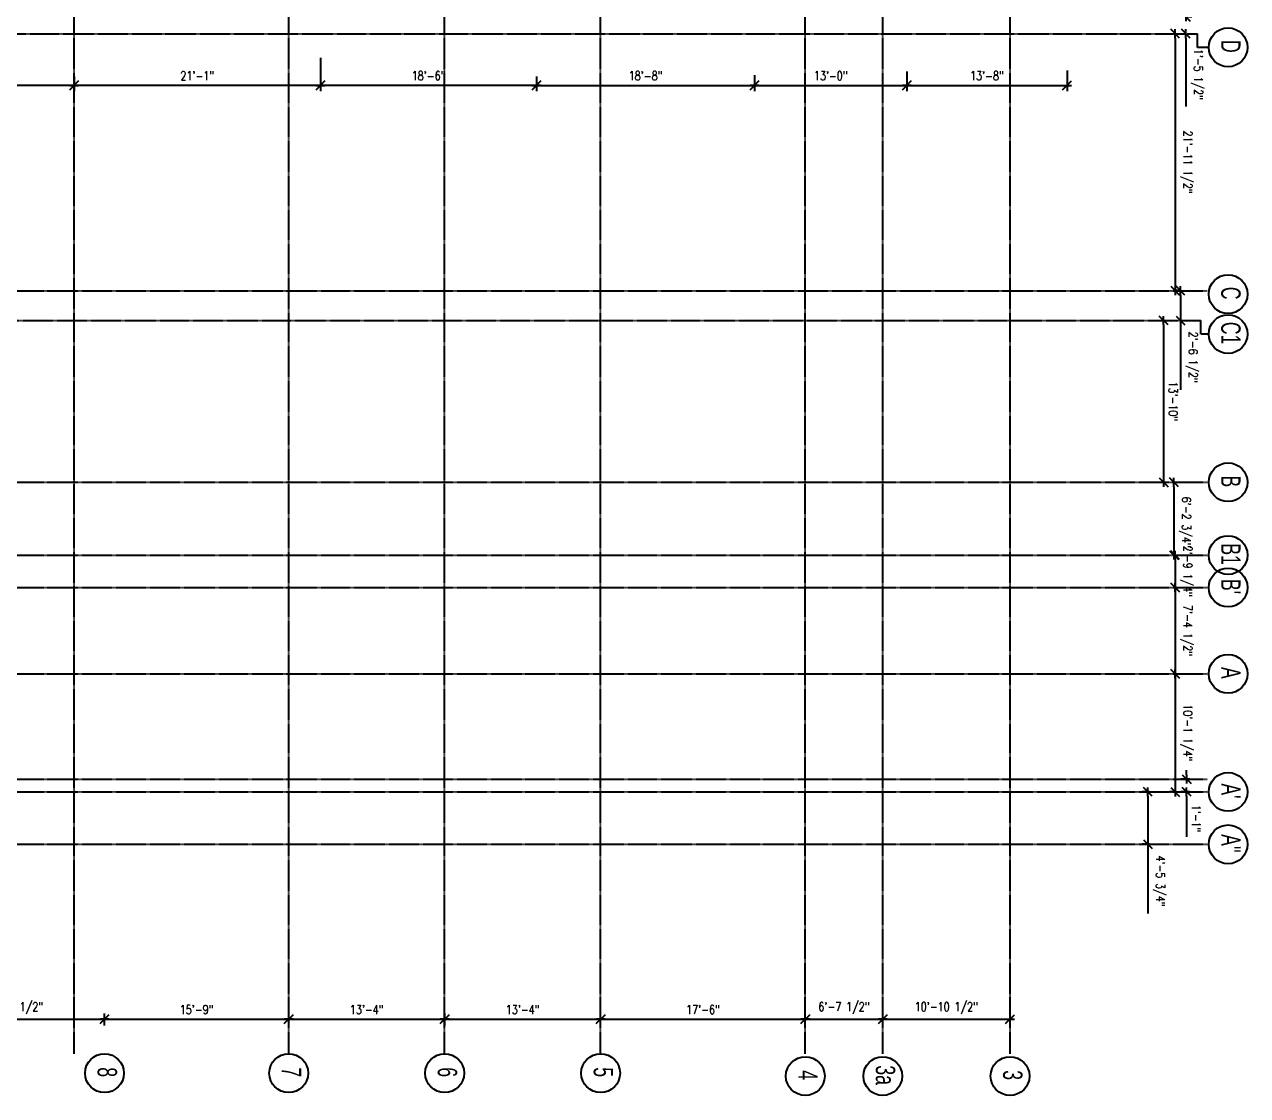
# Model space of a CAD drawing. Extents: x -95606 to 113309, y -42160 to -940.
# Drawn here: x 102425 to 103680, y -28007 to -26908 of the extents above; entities that cross this region are included whole.
import ezdxf
from ezdxf.enums import TextEntityAlignment as Align

# ---------------------------------------------------------------- set-up
doc = ezdxf.new("R2010")
doc.units = 0
doc.header["$LTSCALE"] = 0.02
doc.header["$MEASUREMENT"] = 0
doc.header["$PDMODE"] = 3
doc.header["$PDSIZE"] = -2
doc.linetypes.add('CENTER', pattern=[50.8, 31.75, -6.35, 6.35, -6.35])
doc.layers.get('0').update_dxf_attribs({"linetype": 'CONTINUOUS'})
doc.layers.get('DEFPOINTS').update_dxf_attribs({"linetype": 'CONTINUOUS'})
for name, color, linetype in [('A-2TEXT', 4, 'CONTINUOUS'), ('dimentions', 8, 'CONTINUOUS'), ('GRID', 8, 'CENTER'), ('S-TXT', 2, 'CONTINUOUS')]:
    doc.layers.add(name, color=color, linetype=linetype)
doc.styles.add('ROMANS', font='romans.shx', dxfattribs={"width": 0.8})
doc.styles.add('STYLE2', font='arial.ttf', dxfattribs={"width": 0.8})
doc.dimstyles.new('TK96', dxfattribs={"dimscale": 96, "dimtxt": 0.09375, "dimasz": 0.046875, "dimexe": 0.0625, "dimexo": 0.015625, "dimgap": 0.046875, "dimtad": 1, "dimzin": 11, "dimdsep": 46, "dimlunit": 4, "dimtxsty": 'ROMANS', "dimblk1": 'TK1', "dimblk2": 'TK1', "dimsah": 1, "dimcen": 0.09375, "dimclrd": 1, "dimclre": 1, "dimclrt": 2, "dimadec": 0, "dimazin": 0, "dimtfac": 1, "dimtofl": 0, "dimtmove": 0, "dimatfit": 3, "dimldrblk": 'TK1', "dimfxl": 1, "dimfrac": 2, "dimtolj": 1, "dimtzin": 9, "dimarcsym": 0})

# ---------------------------------------------------------------- blocks, each defined once
blk = doc.blocks.new('GRID')
at = {"color": 1, "linetype": 'Continuous'}
blk.add_circle((0, 0), 19.9, dxfattribs=at)
at = {"layer": 'A-2TEXT', "linetype": 'Continuous', "style": 'STYLE2', "width": 0.65}
blk.add_attdef('A', text='', height=19.9, rotation=359.9735, dxfattribs=at).set_placement((-1, -7.1), align=Align.CENTER)
blk = doc.blocks.new('TK1')
at = {"color": 4, "linetype": 'Continuous'}
blk.add_line((-1, -1), (1, 1), dxfattribs=at)
at = {"color": 1, "linetype": 'ByBlock'}
blk.add_line((-1, 0), (1, 0), dxfattribs=at)
blk = doc.blocks.new('*D222')
at = {"layer": 'DEFPOINTS', "color": 0, "lineweight": -2, "transparency": 16777216}
for p in [(-50008.4, -26150), (-50000.5, -26150), (-50000.5, -26334.5)]:
    blk.add_point(p, dxfattribs=at)
at = {"layer": 'dimentions', "color": 1, "linetype": 'Continuous', "lineweight": -2, "transparency": 16777216}
for p, q in [((-50002, -26150), (-50014.4, -26150)), ((-50008.4, -26330), (-50008.4, -26154.5)), ((-50002, -26334.5), (-50014.4, -26334.5))]:
    blk.add_line(p, q, dxfattribs=at)
at = {"layer": 'dimentions', "color": 1, "lineweight": -2, "transparency": 16777216, "xscale": 4.5, "yscale": 4.5, "zscale": 4.5}
for p, rotation in [((-50008.4, -26150), 90), ((-50008.4, -26334.5), 270)]:
    blk.add_blockref('TK1', p, dxfattribs=dict(at, rotation=rotation))
at = {"layer": 'dimentions', "color": 2, "transparency": 16777216, "insert": (-50019.8, -26242.3), "char_height": 9, "attachment_point": 5, "rotation": 90, "style": 'ROMANS'}
blk.add_mtext('\\A1;15\'-4 1/2"', dxfattribs=at)
blk = doc.blocks.new('*D223')
at = {"layer": 'DEFPOINTS', "color": 0, "lineweight": -2, "transparency": 16777216}
for p in [(-50008.4, -25961), (-50000.5, -25961), (-50000.5, -26150)]:
    blk.add_point(p, dxfattribs=at)
at = {"layer": 'dimentions', "color": 1, "linetype": 'Continuous', "lineweight": -2, "transparency": 16777216}
for p, q in [((-50002, -25961), (-50014.4, -25961)), ((-50008.4, -26145.5), (-50008.4, -25965.5)), ((-50002, -26150), (-50014.4, -26150))]:
    blk.add_line(p, q, dxfattribs=at)
at = {"layer": 'dimentions', "color": 1, "lineweight": -2, "transparency": 16777216, "xscale": 4.5, "yscale": 4.5, "zscale": 4.5}
for p, rotation in [((-50008.4, -25961), 90), ((-50008.4, -26150), 270)]:
    blk.add_blockref('TK1', p, dxfattribs=dict(at, rotation=rotation))
at = {"layer": 'dimentions', "color": 2, "transparency": 16777216, "insert": (-50018.3, -26055.5), "char_height": 9, "attachment_point": 5, "rotation": 90, "style": 'ROMANS'}
blk.add_mtext('\\A1;15\'-9"', dxfattribs=at)
blk = doc.blocks.new('*D224')
at = {"layer": 'DEFPOINTS', "color": 0, "lineweight": -2, "transparency": 16777216}
for p in [(-50008.4, -25801), (-50000.5, -25801), (-50000.5, -25961)]:
    blk.add_point(p, dxfattribs=at)
at = {"layer": 'dimentions', "color": 1, "linetype": 'Continuous', "lineweight": -2, "transparency": 16777216}
for p, q in [((-50002, -25801), (-50014.4, -25801)), ((-50008.4, -25956.5), (-50008.4, -25805.5)), ((-50002, -25961), (-50014.4, -25961))]:
    blk.add_line(p, q, dxfattribs=at)
at = {"layer": 'dimentions', "color": 1, "lineweight": -2, "transparency": 16777216, "xscale": 4.5, "yscale": 4.5, "zscale": 4.5}
for p, rotation in [((-50008.4, -25801), 90), ((-50008.4, -25961), 270)]:
    blk.add_blockref('TK1', p, dxfattribs=dict(at, rotation=rotation))
at = {"layer": 'dimentions', "color": 2, "transparency": 16777216, "insert": (-50018.3, -25881), "char_height": 9, "attachment_point": 5, "rotation": 90, "style": 'ROMANS'}
blk.add_mtext('\\A1;13\'-4"', dxfattribs=at)
blk = doc.blocks.new('*D225')
at = {"layer": 'DEFPOINTS', "color": 0, "lineweight": -2, "transparency": 16777216}
for p in [(-50008.4, -25641), (-50008.4, -25641), (-50008.4, -25801)]:
    blk.add_point(p, dxfattribs=at)
at = {"layer": 'dimentions', "color": 1, "linetype": 'Continuous', "lineweight": -2, "transparency": 16777216}
for p, q in [((-50009.9, -25641), (-50014.4, -25641)), ((-50008.4, -25796.5), (-50008.4, -25645.5)), ((-50009.9, -25801), (-50014.4, -25801))]:
    blk.add_line(p, q, dxfattribs=at)
at = {"layer": 'dimentions', "color": 1, "lineweight": -2, "transparency": 16777216, "xscale": 4.5, "yscale": 4.5, "zscale": 4.5}
for p, rotation in [((-50008.4, -25641), 90), ((-50008.4, -25801), 270)]:
    blk.add_blockref('TK1', p, dxfattribs=dict(at, rotation=rotation))
at = {"layer": 'dimentions', "color": 2, "transparency": 16777216, "insert": (-50018.3, -25721), "char_height": 9, "attachment_point": 5, "rotation": 90, "style": 'ROMANS'}
blk.add_mtext('\\A1;13\'-4"', dxfattribs=at)
blk = doc.blocks.new('*D226')
at = {"layer": 'DEFPOINTS', "color": 0, "lineweight": -2, "transparency": 16777216}
for p in [(-50008.4, -25431), (-50008.4, -25431), (-50008.4, -25641)]:
    blk.add_point(p, dxfattribs=at)
at = {"layer": 'dimentions', "color": 1, "linetype": 'Continuous', "lineweight": -2, "transparency": 16777216}
for p, q in [((-50009.9, -25431), (-50014.4, -25431)), ((-50008.4, -25636.5), (-50008.4, -25435.5)), ((-50009.9, -25641), (-50014.4, -25641))]:
    blk.add_line(p, q, dxfattribs=at)
at = {"layer": 'dimentions', "color": 1, "lineweight": -2, "transparency": 16777216, "xscale": 4.5, "yscale": 4.5, "zscale": 4.5}
for p, rotation in [((-50008.4, -25431), 90), ((-50008.4, -25641), 270)]:
    blk.add_blockref('TK1', p, dxfattribs=dict(at, rotation=rotation))
at = {"layer": 'dimentions', "color": 2, "transparency": 16777216, "insert": (-50018.3, -25536), "char_height": 9, "attachment_point": 5, "rotation": 90, "style": 'ROMANS'}
blk.add_mtext('\\A1;17\'-6"', dxfattribs=at)
blk = doc.blocks.new('*D227')
at = {"layer": 'DEFPOINTS', "color": 0, "lineweight": -2, "transparency": 16777216}
for p in [(-50008.4, -25221), (-50008.4, -25221), (-50008.4, -25351.5)]:
    blk.add_point(p, dxfattribs=at)
at = {"layer": 'dimentions', "color": 1, "linetype": 'Continuous', "lineweight": -2, "transparency": 16777216}
for p, q in [((-50009.9, -25221), (-50014.4, -25221)), ((-50008.4, -25347), (-50008.4, -25225.5)), ((-50009.9, -25351.5), (-50014.4, -25351.5))]:
    blk.add_line(p, q, dxfattribs=at)
at = {"layer": 'dimentions', "color": 1, "lineweight": -2, "transparency": 16777216, "xscale": 4.5, "yscale": 4.5, "zscale": 4.5}
for p, rotation in [((-50008.4, -25221), 90), ((-50008.4, -25351.5), 270)]:
    blk.add_blockref('TK1', p, dxfattribs=dict(at, rotation=rotation))
at = {"layer": 'dimentions', "color": 2, "transparency": 16777216, "insert": (-50019.8, -25286.3), "char_height": 9, "attachment_point": 5, "rotation": 90, "style": 'ROMANS'}
blk.add_mtext('\\A1;10\'-10 1/2"', dxfattribs=at)
blk = doc.blocks.new('*D234')
at = {"layer": 'DEFPOINTS', "color": 0, "lineweight": -2, "transparency": 16777216}
for p in [(-50008.4, -25351.5), (-50008.4, -25351.5), (-50008.4, -25431)]:
    blk.add_point(p, dxfattribs=at)
at = {"layer": 'dimentions', "color": 1, "linetype": 'Continuous', "lineweight": -2, "transparency": 16777216}
for p, q in [((-50009.9, -25351.5), (-50014.4, -25351.5)), ((-50008.4, -25426.5), (-50008.4, -25356)), ((-50009.9, -25431), (-50014.4, -25431))]:
    blk.add_line(p, q, dxfattribs=at)
at = {"layer": 'dimentions', "color": 1, "lineweight": -2, "transparency": 16777216, "xscale": 4.5, "yscale": 4.5, "zscale": 4.5}
for p, rotation in [((-50008.4, -25351.5), 90), ((-50008.4, -25431), 270)]:
    blk.add_blockref('TK1', p, dxfattribs=dict(at, rotation=rotation))
at = {"layer": 'dimentions', "color": 2, "transparency": 16777216, "insert": (-50019.8, -25391.3), "char_height": 9, "attachment_point": 5, "rotation": 90, "style": 'ROMANS'}
blk.add_mtext('\\A1;6\'-7 1/2"', dxfattribs=at)
blk = doc.blocks.new('*D244')
at = {"layer": 'DEFPOINTS', "color": 0, "lineweight": -2, "transparency": 16777216}
for p in [(-51037, -25040.5), (-51019.5, -25040.5), (-51019.5, -25040.5)]:
    blk.add_point(p, dxfattribs=at)
at = {"layer": 'dimentions', "color": 1, "linetype": 'Continuous', "lineweight": -2, "transparency": 16777216}
for p, q in [((-51041.5, -25040.5), (-51046, -25040.5)), ((-51037, -25039), (-51037, -25034.5)), ((-51019.5, -25039), (-51019.5, -25034.5)), ((-51015, -25040.5), (-50944.9, -25040.5))]:
    blk.add_line(p, q, dxfattribs=at)
at = {"layer": 'dimentions', "color": 1, "lineweight": -2, "transparency": 16777216, "xscale": 4.5, "yscale": 4.5, "zscale": 4.5}
blk.add_blockref('TK1', (-51037, -25040.5), dxfattribs=at)
at = {"layer": 'dimentions', "color": 1, "lineweight": -2, "transparency": 16777216, "xscale": 4.5, "yscale": 4.5, "zscale": 4.5, "rotation": 180}
blk.add_blockref('TK1', (-51019.5, -25040.5), dxfattribs=at)
at = {"layer": 'dimentions', "color": 2, "transparency": 16777216, "insert": (-50977.7, -25029.2), "char_height": 9, "attachment_point": 5, "style": 'ROMANS'}
blk.add_mtext('\\A1;1\'-5 1/2"', dxfattribs=at)
blk = doc.blocks.new('*D245')
at = {"layer": 'DEFPOINTS', "color": 0, "lineweight": -2, "transparency": 16777216}
for p in [(-51019.5, -25051.5), (-50755.9, -25051.5), (-50755.9, -25051.5)]:
    blk.add_point(p, dxfattribs=at)
at = {"layer": 'dimentions', "color": 1, "linetype": 'Continuous', "lineweight": -2, "transparency": 16777216}
for p, q in [((-51019.5, -25050), (-51019.5, -25045.5)), ((-50755.9, -25050), (-50755.9, -25045.5)), ((-51015, -25051.5), (-50760.4, -25051.5))]:
    blk.add_line(p, q, dxfattribs=at)
at = {"layer": 'dimentions', "color": 1, "lineweight": -2, "transparency": 16777216, "xscale": 4.5, "yscale": 4.5, "zscale": 4.5, "rotation": 180}
blk.add_blockref('TK1', (-51019.5, -25051.5), dxfattribs=at)
at = {"layer": 'dimentions', "color": 1, "lineweight": -2, "transparency": 16777216, "xscale": 4.5, "yscale": 4.5, "zscale": 4.5}
blk.add_blockref('TK1', (-50755.9, -25051.5), dxfattribs=at)
at = {"layer": 'dimentions', "color": 2, "transparency": 16777216, "insert": (-50887.7, -25040.1), "char_height": 9, "attachment_point": 5, "style": 'ROMANS'}
blk.add_mtext('\\A1;21\'-11 1/2"', dxfattribs=at)
blk = doc.blocks.new('*D246')
at = {"layer": 'DEFPOINTS', "color": 0, "lineweight": -2, "transparency": 16777216}
for p in [(-50755.9, -25046), (-50725.3, -25046), (-50725.3, -25046)]:
    blk.add_point(p, dxfattribs=at)
at = {"layer": 'dimentions', "color": 1, "linetype": 'Continuous', "lineweight": -2, "transparency": 16777216}
for p, q in [((-50725.3, -25044.5), (-50725.3, -25040)), ((-50755.9, -25047.5), (-50755.9, -25052)), ((-50751.4, -25046), (-50729.8, -25046)), ((-50725.3, -25046), (-50654.2, -25046))]:
    blk.add_line(p, q, dxfattribs=at)
at = {"layer": 'dimentions', "color": 1, "lineweight": -2, "transparency": 16777216, "xscale": 4.5, "yscale": 4.5, "zscale": 4.5, "rotation": 180}
blk.add_blockref('TK1', (-50755.9, -25046), dxfattribs=at)
at = {"layer": 'dimentions', "color": 1, "lineweight": -2, "transparency": 16777216, "xscale": 4.5, "yscale": 4.5, "zscale": 4.5}
blk.add_blockref('TK1', (-50725.3, -25046), dxfattribs=at)
at = {"layer": 'dimentions', "color": 2, "transparency": 16777216, "insert": (-50687.5, -25034.6), "char_height": 9, "attachment_point": 5, "style": 'ROMANS'}
blk.add_mtext('\\A1;2\'-6 1/2"', dxfattribs=at)
blk = doc.blocks.new('*D247')
at = {"layer": 'DEFPOINTS', "color": 0, "lineweight": -2, "transparency": 16777216}
for p in [(-50725.3, -25063.4), (-50559.3, -25063.4), (-50559.3, -25063.4)]:
    blk.add_point(p, dxfattribs=at)
at = {"layer": 'dimentions', "color": 1, "linetype": 'Continuous', "lineweight": -2, "transparency": 16777216}
for p, q in [((-50725.3, -25061.9), (-50725.3, -25057.4)), ((-50559.3, -25061.9), (-50559.3, -25057.4)), ((-50720.8, -25063.4), (-50563.8, -25063.4))]:
    blk.add_line(p, q, dxfattribs=at)
at = {"layer": 'dimentions', "color": 1, "lineweight": -2, "transparency": 16777216, "xscale": 4.5, "yscale": 4.5, "zscale": 4.5, "rotation": 180}
blk.add_blockref('TK1', (-50725.3, -25063.4), dxfattribs=at)
at = {"layer": 'dimentions', "color": 1, "lineweight": -2, "transparency": 16777216, "xscale": 4.5, "yscale": 4.5, "zscale": 4.5}
blk.add_blockref('TK1', (-50559.3, -25063.4), dxfattribs=at)
at = {"layer": 'dimentions', "color": 2, "transparency": 16777216, "insert": (-50642.3, -25053.6), "char_height": 9, "attachment_point": 5, "style": 'ROMANS'}
blk.add_mtext('\\A1;13\'-10"', dxfattribs=at)
blk = doc.blocks.new('*D248')
at = {"layer": 'DEFPOINTS', "color": 0, "lineweight": -2, "transparency": 16777216}
for p in [(-50484.6, -25051.5), (-50451.3, -25051.5), (-50451.3, -25051.5)]:
    blk.add_point(p, dxfattribs=at)
at = {"layer": 'dimentions', "color": 1, "linetype": 'Continuous', "lineweight": -2, "transparency": 16777216}
for p, q in [((-50484.6, -25050), (-50484.6, -25045.5)), ((-50451.3, -25050), (-50451.3, -25045.5)), ((-50480.1, -25051.5), (-50455.8, -25051.5))]:
    blk.add_line(p, q, dxfattribs=at)
at = {"layer": 'dimentions', "color": 1, "lineweight": -2, "transparency": 16777216, "xscale": 4.5, "yscale": 4.5, "zscale": 4.5, "rotation": 180}
blk.add_blockref('TK1', (-50484.6, -25051.5), dxfattribs=at)
at = {"layer": 'dimentions', "color": 1, "lineweight": -2, "transparency": 16777216, "xscale": 4.5, "yscale": 4.5, "zscale": 4.5}
blk.add_blockref('TK1', (-50451.3, -25051.5), dxfattribs=at)
at = {"layer": 'dimentions', "color": 2, "transparency": 16777216, "insert": (-50467.9, -25040.1), "char_height": 9, "attachment_point": 5, "style": 'ROMANS'}
blk.add_mtext('\\A1;2\'-9 1/4"', dxfattribs=at)
blk = doc.blocks.new('*D249')
at = {"layer": 'DEFPOINTS', "color": 0, "lineweight": -2, "transparency": 16777216}
for p in [(-50451.3, -25051.6), (-50362.8, -25051.5), (-50362.8, -25051.5)]:
    blk.add_point(p, dxfattribs=at)
at = {"layer": 'dimentions', "color": 1, "linetype": 'Continuous', "lineweight": -2, "transparency": 16777216}
for p, q in [((-50451.3, -25050.1), (-50451.3, -25045.5)), ((-50362.8, -25050), (-50362.8, -25045.5)), ((-50446.8, -25051.5), (-50367.3, -25051.5))]:
    blk.add_line(p, q, dxfattribs=at)
at = {"layer": 'dimentions', "color": 1, "lineweight": -2, "transparency": 16777216, "xscale": 4.5, "yscale": 4.5, "zscale": 4.5, "rotation": 180}
blk.add_blockref('TK1', (-50451.3, -25051.5), dxfattribs=at)
at = {"layer": 'dimentions', "color": 1, "lineweight": -2, "transparency": 16777216, "xscale": 4.5, "yscale": 4.5, "zscale": 4.5}
blk.add_blockref('TK1', (-50362.8, -25051.5), dxfattribs=at)
at = {"layer": 'dimentions', "color": 2, "transparency": 16777216, "insert": (-50407.1, -25040.1), "char_height": 9, "attachment_point": 5, "style": 'ROMANS'}
blk.add_mtext('\\A1;7\'-4 1/2"', dxfattribs=at)
blk = doc.blocks.new('*D251')
at = {"layer": 'DEFPOINTS', "color": 0, "lineweight": -2, "transparency": 16777216}
for p in [(-50559.3, -25052.8), (-50484.6, -25052.8), (-50484.6, -25052.8)]:
    blk.add_point(p, dxfattribs=at)
at = {"layer": 'dimentions', "color": 1, "linetype": 'Continuous', "lineweight": -2, "transparency": 16777216}
for p, q in [((-50559.3, -25051.3), (-50559.3, -25046.8)), ((-50554.8, -25052.8), (-50489.1, -25052.8)), ((-50484.6, -25051.3), (-50484.6, -25046.8))]:
    blk.add_line(p, q, dxfattribs=at)
at = {"layer": 'dimentions', "color": 1, "lineweight": -2, "transparency": 16777216, "xscale": 4.5, "yscale": 4.5, "zscale": 4.5, "rotation": 180}
blk.add_blockref('TK1', (-50559.3, -25052.8), dxfattribs=at)
at = {"layer": 'dimentions', "color": 1, "lineweight": -2, "transparency": 16777216, "xscale": 4.5, "yscale": 4.5, "zscale": 4.5}
blk.add_blockref('TK1', (-50484.6, -25052.8), dxfattribs=at)
at = {"layer": 'dimentions', "color": 2, "transparency": 16777216, "insert": (-50518.2, -25041.5), "char_height": 9, "attachment_point": 5, "style": 'ROMANS'}
blk.add_mtext('\\A1;6\'-2 3/4"', dxfattribs=at)
blk = doc.blocks.new('*D252')
at = {"layer": 'DEFPOINTS', "color": 0, "lineweight": -2, "transparency": 16777216}
for p in [(-50362.8, -25051.6), (-50241.6, -25051.4), (-50241.6, -25051.5)]:
    blk.add_point(p, dxfattribs=at)
at = {"layer": 'dimentions', "color": 1, "linetype": 'Continuous', "lineweight": -2, "transparency": 16777216}
for p, q in [((-50362.8, -25050.1), (-50362.8, -25045.5)), ((-50358.3, -25051.5), (-50246.1, -25051.5)), ((-50241.6, -25052.9), (-50241.6, -25057.5))]:
    blk.add_line(p, q, dxfattribs=at)
at = {"layer": 'dimentions', "color": 1, "lineweight": -2, "transparency": 16777216, "xscale": 4.5, "yscale": 4.5, "zscale": 4.5, "rotation": 180}
blk.add_blockref('TK1', (-50362.8, -25051.5), dxfattribs=at)
at = {"layer": 'dimentions', "color": 1, "lineweight": -2, "transparency": 16777216, "xscale": 4.5, "yscale": 4.5, "zscale": 4.5}
blk.add_blockref('TK1', (-50241.6, -25051.5), dxfattribs=at)
at = {"layer": 'dimentions', "color": 2, "transparency": 16777216, "insert": (-50302.2, -25040.1), "char_height": 9, "attachment_point": 5, "style": 'ROMANS'}
blk.add_mtext('\\A1;10\'-1 1/4"', dxfattribs=at)
blk = doc.blocks.new('*D253')
at = {"layer": 'DEFPOINTS', "color": 0, "lineweight": -2, "transparency": 16777216}
for p in [(-50254.8, -25034.9), (-50241.8, -25034.9), (-50241.8, -25039.8)]:
    blk.add_point(p, dxfattribs=at)
at = {"layer": 'dimentions', "color": 1, "linetype": 'Continuous', "lineweight": -2, "transparency": 16777216}
for p, q in [((-50259.3, -25039.8), (-50263.8, -25039.8)), ((-50254.8, -25036.4), (-50254.8, -25045.8)), ((-50241.8, -25036.4), (-50241.8, -25045.8)), ((-50237.3, -25039.8), (-50195.7, -25039.8))]:
    blk.add_line(p, q, dxfattribs=at)
at = {"layer": 'dimentions', "color": 1, "lineweight": -2, "transparency": 16777216, "xscale": 4.5, "yscale": 4.5, "zscale": 4.5}
blk.add_blockref('TK1', (-50254.8, -25039.8), dxfattribs=at)
at = {"layer": 'dimentions', "color": 1, "lineweight": -2, "transparency": 16777216, "xscale": 4.5, "yscale": 4.5, "zscale": 4.5, "rotation": 180}
blk.add_blockref('TK1', (-50241.8, -25039.8), dxfattribs=at)
at = {"layer": 'dimentions', "color": 2, "transparency": 16777216, "insert": (-50214.2, -25030), "char_height": 9, "attachment_point": 5, "style": 'ROMANS'}
blk.add_mtext('\\A1;1\'-1"', dxfattribs=at)
blk = doc.blocks.new('*D254')
at = {"layer": 'DEFPOINTS', "color": 0, "lineweight": -2, "transparency": 16777216}
for p in [(-50241.8, -25076.4), (-50188, -25076.4), (-50188, -25079.5)]:
    blk.add_point(p, dxfattribs=at)
at = {"layer": 'dimentions', "color": 1, "lineweight": -2, "transparency": 16777216}
for p, q in [((-50241.8, -25077.9), (-50241.8, -25085.5)), ((-50237.3, -25079.5), (-50192.5, -25079.5)), ((-50188, -25077.9), (-50188, -25085.5)), ((-50188, -25079.5), (-50116.9, -25079.5))]:
    blk.add_line(p, q, dxfattribs=at)
at = {"layer": 'dimentions', "color": 1, "lineweight": -2, "transparency": 16777216, "xscale": 4.5, "yscale": 4.5, "zscale": 4.5, "rotation": 180}
blk.add_blockref('TK1', (-50241.8, -25079.5), dxfattribs=at)
at = {"layer": 'dimentions', "color": 1, "lineweight": -2, "transparency": 16777216, "xscale": 4.5, "yscale": 4.5, "zscale": 4.5}
blk.add_blockref('TK1', (-50188, -25079.5), dxfattribs=at)
at = {"layer": 'dimentions', "color": 2, "transparency": 16777216, "insert": (-50150.2, -25068.1), "char_height": 9, "attachment_point": 5, "style": 'ROMANS'}
blk.add_mtext('\\A1;4\'-5 3/4"', dxfattribs=at)
blk = doc.blocks.new('*D258')
at = {"layer": 'DEFPOINTS', "color": 0, "lineweight": -2, "transparency": 16777216}
for p in [(-50978.4, -25483.1), (-50966.5, -25483.1), (-50977.1, -25706.7)]:
    blk.add_point(p, dxfattribs=at)
at = {"layer": 'S-TXT', "color": 1, "lineweight": -2, "transparency": 16777216}
for p, q in [((-50976.9, -25483.1), (-50960.5, -25483.1)), ((-50966.5, -25702.2), (-50966.5, -25487.6)), ((-50975.6, -25706.7), (-50960.5, -25706.7))]:
    blk.add_line(p, q, dxfattribs=at)
at = {"layer": 'S-TXT', "color": 1, "lineweight": -2, "transparency": 16777216, "xscale": 4.5, "yscale": 4.5, "zscale": 4.5}
for p, rotation in [((-50966.5, -25483.1), 90), ((-50966.5, -25706.7), 270)]:
    blk.add_blockref('TK1', p, dxfattribs=dict(at, rotation=rotation))
at = {"layer": 'S-TXT', "color": 2, "transparency": 16777216, "insert": (-50976.4, -25594.9), "char_height": 9, "attachment_point": 5, "rotation": 90, "style": 'ROMANS'}
blk.add_mtext('\\A1;18\'-8"', dxfattribs=at)
blk = doc.blocks.new('*D259')
at = {"layer": 'DEFPOINTS', "color": 0, "lineweight": -2, "transparency": 16777216}
for p in [(-50977.1, -25706.7), (-50996.2, -25928.3), (-50966.5, -25928.3)]:
    blk.add_point(p, dxfattribs=at)
at = {"layer": 'S-TXT', "color": 1, "lineweight": -2, "transparency": 16777216}
for p, q in [((-50975.6, -25706.7), (-50960.5, -25706.7)), ((-50966.5, -25711.2), (-50966.5, -25923.8)), ((-50994.7, -25928.3), (-50960.5, -25928.3))]:
    blk.add_line(p, q, dxfattribs=at)
at = {"layer": 'S-TXT', "color": 1, "lineweight": -2, "transparency": 16777216, "xscale": 4.5, "yscale": 4.5, "zscale": 4.5}
for p, rotation in [((-50966.5, -25706.7), 90), ((-50966.5, -25928.3), 270)]:
    blk.add_blockref('TK1', p, dxfattribs=dict(at, rotation=rotation))
at = {"layer": 'S-TXT', "color": 2, "transparency": 16777216, "insert": (-50976.4, -25817.5), "char_height": 9, "attachment_point": 5, "rotation": 90, "style": 'ROMANS'}
blk.add_mtext('\\A1;18\'-6"', dxfattribs=at)
blk = doc.blocks.new('*D260')
at = {"layer": 'DEFPOINTS', "color": 0, "lineweight": -2, "transparency": 16777216}
for p in [(-50995.1, -25928.3), (-50966.5, -26181.2), (-50966.5, -26181.2)]:
    blk.add_point(p, dxfattribs=at)
at = {"layer": 'S-TXT', "color": 1, "lineweight": -2, "transparency": 16777216}
for p, q in [((-50993.6, -25928.3), (-50960.5, -25928.3)), ((-50966.5, -25932.8), (-50966.5, -26176.7)), ((-50966.5, -26181.2), (-50960.5, -26181.2))]:
    blk.add_line(p, q, dxfattribs=at)
at = {"layer": 'S-TXT', "color": 1, "lineweight": -2, "transparency": 16777216, "xscale": 4.5, "yscale": 4.5, "zscale": 4.5}
for p, rotation in [((-50966.5, -25928.3), 90), ((-50966.5, -26181.2), 270)]:
    blk.add_blockref('TK1', p, dxfattribs=dict(at, rotation=rotation))
at = {"layer": 'S-TXT', "color": 2, "transparency": 16777216, "insert": (-50976.4, -26054.8), "char_height": 9, "attachment_point": 5, "rotation": 90, "style": 'ROMANS'}
blk.add_mtext('\\A1;21\'-1"', dxfattribs=at)
blk = doc.blocks.new('*D261')
at = {"layer": 'DEFPOINTS', "color": 0, "lineweight": -2, "transparency": 16777216}
for p in [(-50977, -26181.2), (-50984.8, -26434), (-50966.5, -26434)]:
    blk.add_point(p, dxfattribs=at)
at = {"layer": 'S-TXT', "color": 1, "lineweight": -2, "transparency": 16777216}
for p, q in [((-50975.5, -26181.2), (-50960.5, -26181.2)), ((-50966.5, -26185.7), (-50966.5, -26429.5)), ((-50983.3, -26434), (-50960.5, -26434))]:
    blk.add_line(p, q, dxfattribs=at)
at = {"layer": 'S-TXT', "color": 1, "lineweight": -2, "transparency": 16777216, "xscale": 4.5, "yscale": 4.5, "zscale": 4.5}
for p, rotation in [((-50966.5, -26181.2), 90), ((-50966.5, -26434), 270)]:
    blk.add_blockref('TK1', p, dxfattribs=dict(at, rotation=rotation))
at = {"layer": 'S-TXT', "color": 2, "transparency": 16777216, "insert": (-50976.4, -26307.6), "char_height": 9, "attachment_point": 5, "rotation": 90, "style": 'ROMANS'}
blk.add_mtext('\\A1;21\'-1"', dxfattribs=at)
blk = doc.blocks.new('*D264')
at = {"layer": 'DEFPOINTS', "color": 0, "lineweight": -2, "transparency": 16777216}
for p in [(-50979.3, -25326.8), (-50966.5, -25326.8), (-50978.4, -25483.1)]:
    blk.add_point(p, dxfattribs=at)
at = {"layer": 'S-TXT', "color": 1, "lineweight": -2, "transparency": 16777216}
for p, q in [((-50977.8, -25326.8), (-50960.5, -25326.8)), ((-50966.5, -25478.6), (-50966.5, -25331.3)), ((-50976.9, -25483.1), (-50960.5, -25483.1))]:
    blk.add_line(p, q, dxfattribs=at)
at = {"layer": 'S-TXT', "color": 1, "lineweight": -2, "transparency": 16777216, "xscale": 4.5, "yscale": 4.5, "zscale": 4.5}
for p, rotation in [((-50966.5, -25326.8), 90), ((-50966.5, -25483.1), 270)]:
    blk.add_blockref('TK1', p, dxfattribs=dict(at, rotation=rotation))
at = {"layer": 'S-TXT', "color": 2, "transparency": 16777216, "insert": (-50976.4, -25404.9), "char_height": 9, "attachment_point": 5, "rotation": 90, "style": 'ROMANS'}
blk.add_mtext('\\A1;13\'-0"', dxfattribs=at)
blk = doc.blocks.new('*D265')
at = {"layer": 'DEFPOINTS', "color": 0, "lineweight": -2, "transparency": 16777216}
for p in [(-50983.1, -25162.5), (-50966.5, -25162.5), (-50982.2, -25326.8)]:
    blk.add_point(p, dxfattribs=at)
at = {"layer": 'S-TXT', "color": 1, "lineweight": -2, "transparency": 16777216}
for p, q in [((-50981.6, -25162.5), (-50960.5, -25162.5)), ((-50966.5, -25322.3), (-50966.5, -25167)), ((-50980.7, -25326.8), (-50960.5, -25326.8))]:
    blk.add_line(p, q, dxfattribs=at)
at = {"layer": 'S-TXT', "color": 1, "lineweight": -2, "transparency": 16777216, "xscale": 4.5, "yscale": 4.5, "zscale": 4.5}
for p, rotation in [((-50966.5, -25162.5), 90), ((-50966.5, -25326.8), 270)]:
    blk.add_blockref('TK1', p, dxfattribs=dict(at, rotation=rotation))
at = {"layer": 'S-TXT', "color": 2, "transparency": 16777216, "insert": (-50976.4, -25244.7), "char_height": 9, "attachment_point": 5, "rotation": 90, "style": 'ROMANS'}
blk.add_mtext('\\A1;13\'-8"', dxfattribs=at)
blk = doc.blocks.new('A$C536D237E')
at = {"layer": 'GRID'}
for p, q in [((1156.419, 3416.02), (1156.419, 3404.46)), ((1406.051, 92.678), (1406.051, 3414.534)), ((1450.578, 3416.02), (1450.578, 3408.01)), ((1602.621, 92.678), (1602.621, 3414.534)), ((1677.352, 92.678), (1677.352, 3414.534)), ((1710.602, 92.678), (1710.602, 3414.534)), ((1799.102, 92.678), (1799.102, 3414.534)), ((1799.102, 92.678), (1799.102, 3414.534)), ((1907.102, 92.678), (1907.102, 3414.534)), ((1907.102, 92.678), (1907.102, 3414.534)), ((1920.142, 92.678), (1920.142, 3414.534)), ((1920.142, 92.678), (1920.142, 3414.534)), ((1973.962, 92.678), (1973.962, 3414.534)), ((1142.444, 100.962), (1142.444, 3404.46)), ((1156.419, 3404.46), (1142.444, 3404.46)), ((1436.602, 104.283), (1436.602, 3408.01)), ((1450.578, 3408.01), (1436.602, 3408.01)), ((2188.885, 3212.214), (48.982, 3212.214)), ((2188.885, 3081.714), (48.982, 3081.714)), ((2188.885, 3002.214), (48.982, 3002.214)), ((2188.885, 2792.214), (48.982, 2792.214)), ((2188.885, 2632.214), (48.982, 2632.214)), ((2188.885, 2472.214), (48.982, 2472.214)), ((2188.885, 2252.035), (48.982, 2252.035))]:
    blk.add_line(p, q, dxfattribs=at)
for p, values in [((1156.419, 3435.964), {'A': 'D'}), ((1156.419, 3435.964), {'A': 'D'}), ((1409.612, 3435.964), {'A': 'C'}), ((1409.612, 3435.964), {'A': 'C'}), ((1450.578, 3435.964), {'A': 'C1'}), ((1450.578, 3435.964), {'A': 'C1'}), ((1602.612, 3435.964), {'A': 'B'}), ((1602.612, 3435.964), {'A': 'B'}), ((1677.352, 3435.964), {'A': 'B1'}), ((1677.352, 3435.964), {'A': 'B1'}), ((1710.602, 3435.964), {'A': "B'"}), ((1710.602, 3435.964), {'A': "B'"}), ((1799.112, 3435.964), {'A': 'A'}), ((1799.112, 3435.964), {'A': 'A'}), ((1920.278, 3435.964), {'A': "A'"}), ((1920.278, 3435.964), {'A': "A'"}), ((1974.097, 3435.964), {'A': "A''"}), ((1974.097, 3435.964), {'A': "A''"}), ((2211.814, 3212.214), {'A': '3'}), ((2211.814, 3212.214), {'A': '3'}), ((2211.814, 3081.664), {'A': '3a'}), ((2211.814, 3081.664), {'A': '3a'}), ((2211.814, 3002.214), {'A': '4'}), ((2211.814, 3002.214), {'A': '4'}), ((2208.814, 2792.214), {'A': '5'}), ((2208.814, 2792.214), {'A': '5'}), ((2208.814, 2632.214), {'A': '6'}), ((2208.814, 2632.214), {'A': '6'}), ((2208.814, 2472.214), {'A': '7'}), ((2208.814, 2472.214), {'A': '7'}), ((2208.814, 2283.214), {'A': '8'}), ((2208.814, 2283.214), {'A': '8'})]:
    blk.add_blockref('GRID', p, dxfattribs=at).add_auto_attribs(values)
at = {"layer": 'dimentions'}
for base, p1, p2, picture, middle in [((1142.444, 3392.69), (1124.936, 3392.69), (1142.444, 3392.69), '*D244', (1184.229, 3392.69)), ((1677.362, 3380.381), (1602.612, 3380.381), (1677.362, 3380.381), '*D251', (1643.763, 3380.381)), ((1710.602, 3381.736), (1677.352, 3381.736), (1710.602, 3381.736), '*D248', (1693.977, 3381.736))]:
    dim = blk.add_linear_dim(base=base, p1=p1, p2=p2, dimstyle='TK96', override={"dimfxl": 2}, dxfattribs=at)
    dim.commit()
    dim.dimension.update_dxf_attribs({"geometry": picture, "text_midpoint": middle, "dimtype": 128, "insert": (52161.927, 28433.219)})
for base, p1, p2, picture, middle, set_off in [((1406.051, 3381.736), (1142.444, 3381.736), (1406.051, 3381.736), '*D245', (1274.247, 3393.094), (52161.927, 28433.219)), ((1436.602, 3387.254), (1406.051, 3387.254), (1436.602, 3387.254), '*D246', (1474.402, 3398.611), (52161.927, 28433.219)), ((1799.102, 3381.74), (1710.602, 3381.592), (1799.102, 3381.74), '*D249', (1754.852, 3393.097), (52161.927, 28433.219)), ((1920.2866, 3381.7401), (1799.1025, 3381.5952), (1920.2866, 3381.7936), '*D252', (1859.6945, 3393.0972), (52161.9267, 28433.2195)), ((1920.142, 3393.372), (1907.102, 3398.339), (1920.142, 3398.339), '*D253', (1947.699, 3403.229), (52161.927, 28433.219)), ((1602.612, 3369.784), (1436.612, 3369.784), (1602.612, 3369.784), '*D247', (1519.612, 3379.642), (52161.927, 28433.219))]:
    dim = blk.add_linear_dim(base=base, p1=p1, p2=p2, dimstyle='TK96', override={"dimfxl": 2}, dxfattribs=at)
    dim.commit()
    dim.dimension.update_dxf_attribs({"geometry": picture, "text_midpoint": middle, "insert": set_off})
at = {"layer": 'dimentions', "color": 5}
dim = blk.add_linear_dim(base=(1973.962, 3353.731), p1=(1920.142, 3356.792), p2=(1973.962, 3356.792), dimstyle='TK96', override={"dimfxl": 0.06}, dxfattribs=at)
dim.commit()
dim.dimension.update_dxf_attribs({"geometry": '*D254', "text_midpoint": (2011.762, 3365.088), "insert": (52161.927, 28433.219)})
at = {"layer": 'dimentions'}
for base, p1, p2, picture, middle in [((2153.528, 3212.214), (2153.528, 3081.714), (2153.528, 3212.214), '*D227', (2142.171, 3146.964)), ((2153.528, 3081.714), (2153.528, 3002.214), (2153.528, 3081.714), '*D234', (2142.171, 3041.964)), ((2153.528, 3002.214), (2153.528, 2792.214), (2153.528, 3002.214), '*D226', (2143.671, 2897.214)), ((2153.528, 2792.214), (2153.528, 2632.214), (2153.528, 2792.214), '*D225', (2143.671, 2712.214)), ((2153.528, 2632.214), (2161.462, 2472.214), (2161.462, 2632.214), '*D224', (2143.671, 2552.214)), ((2153.528, 2472.214), (2161.462, 2283.214), (2161.462, 2472.214), '*D223', (2143.671, 2377.714)), ((2153.528, 2283.214), (2161.462, 2098.714), (2161.462, 2283.214), '*D222', (2142.171, 2190.964))]:
    dim = blk.add_linear_dim(base=base, p1=p1, p2=p2, angle=90, dimstyle='TK96', override={"dimfxl": 2}, dxfattribs=at)
    dim.commit()
    dim.dimension.update_dxf_attribs({"geometry": picture, "text_midpoint": middle, "insert": (52161.927, 28433.219)})
at = {"layer": 'S-TXT'}
for base, p1, p2, picture, middle in [((1195.426, 3270.71), (1179.734, 3106.428), (1178.787, 3270.71), '*D265', (1185.569, 3188.569)), ((1195.426, 3106.428), (1183.558, 2950.161), (1182.607, 3106.428), '*D264', (1185.569, 3028.294)), ((1195.426, 2950.161), (1184.818, 2726.511), (1183.558, 2950.161), '*D258', (1185.569, 2838.336)), ((1195.426, 2504.878), (1184.818, 2726.511), (1165.708, 2504.878), '*D259', (1185.569, 2615.695)), ((1195.426, 2252.035), (1166.867, 2504.878), (1195.426, 2252.035), '*D260', (1185.569, 2378.457)), ((1195.426, 1999.192), (1184.896, 2252.035), (1177.116, 1999.192), '*D261', (1185.569, 2125.614))]:
    dim = blk.add_linear_dim(base=base, p1=p1, p2=p2, angle=90, dimstyle='TK96', override={"dimdec": 0, "dimfxl": 1.25, "dimfxlon": 1}, dxfattribs=at)
    dim.commit()
    dim.dimension.update_dxf_attribs({"geometry": picture, "text_midpoint": middle, "insert": (52161.927, 28433.219)})

msp = doc.modelspace()

# ---------------------------------------------------------------- block references
at = {"layer": 'S-TXT', "color": 5, "linetype": 'CENTER', "lineweight": -2, "rotation": 270}
msp.add_blockref('A$C536D237E', (100223.665, -25775.455), dxfattribs=at)

doc.saveas('drawing.dxf')
